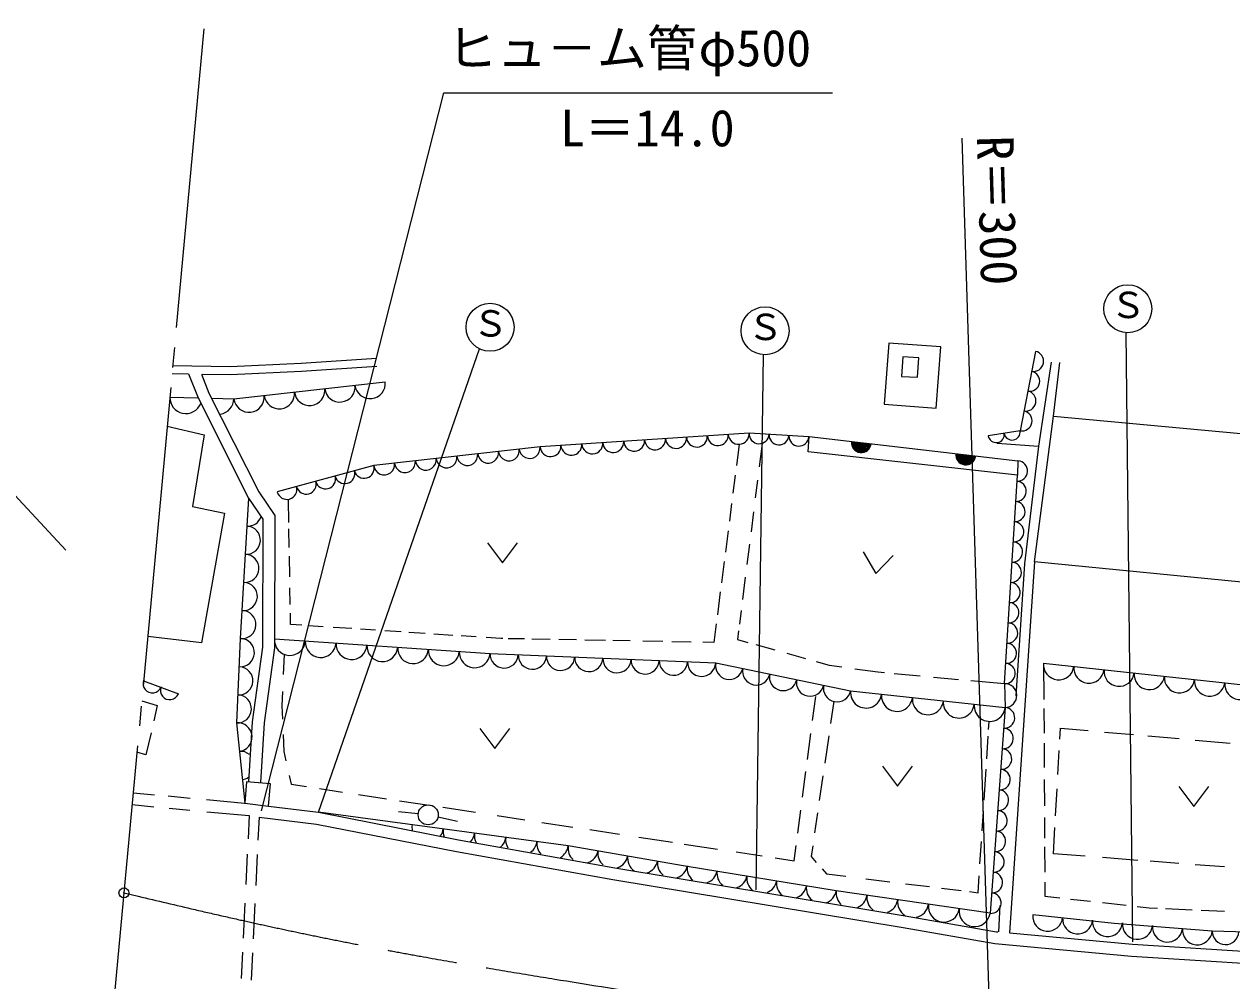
# Model space of a CAD drawing. Units: millimetres, scale not verified. Extents: x 40000 to 680000, y 20000 to 380000.
# Drawn here: x 314449 to 374846, y 254842 to 302668 of the extents above; entities that cross this region are included whole.
import ezdxf
from ezdxf.enums import TextEntityAlignment as Align

# ---------------------------------------------------------------- set-up
doc = ezdxf.new("R2010")
doc.units = ezdxf.units.MM
doc.header["$LTSCALE"] = 1000
doc.header["$PDMODE"] = 32
doc.header["$PDSIZE"] = 500
doc.linetypes.add('CHAIN', pattern=[18.5, 12, -1.5, 3.5, -1.5])
for name, color, linetype, lineweight in [('M-BGD', 7, 'Continuous', 13), ('M-BMK', 2, 'CHAIN', 13), ('M-BMK-SRVR', 3, 'Continuous', 13), ('M-STR-HTXT', 7, 'Continuous', 13), ('M-STR-STR3', 7, 'Continuous', 13), ('M-STR-STRC', 7, 'Continuous', 13)]:
    doc.layers.add(name, color=color, linetype=linetype, lineweight=lineweight)
doc.layers.add('M-OTRS', color=6, linetype='Continuous')
doc.styles.add('ＭＳ ゴシック', font='')
doc.styles.get('ＭＳ ゴシック').set_extended_font_data('MS Gothic')

msp = doc.modelspace()

# ---------------------------------------------------------------- linework, layer by layer
at = {"layer": 'M-BGD'}
for p, q in [((321964, 286502), (321872, 285506)), ((357692, 286726), (357461, 283666)), ((360285, 286531), (357692, 286726)), ((360054, 283470), (360285, 286531)), ((365020, 286309), (364254, 282342)), ((324755, 285552), (328296, 285719)), ((328296, 285719), (332062, 285963)), ((358388, 286036), (358332, 285062)), ((359187, 285990), (358388, 286036)), ((359131, 285016), (359187, 285990)), ((365804, 285775), (365178, 281576)), ((365923, 283071), (366241, 285757)), ((321844, 285201), (322663, 285187)), ((321881, 285601), (324755, 285552)), ((322662, 285187), (323144, 283980)), ((323312, 285176), (323692, 284227)), ((323346, 285176), (324761, 285152)), ((324761, 285152), (328318, 285320)), ((328318, 285320), (332088, 285563)), ((324939, 283938), (332507, 284794)), ((358332, 285062), (359131, 285016)), ((321735, 284026), (323127, 283988)), ((323144, 283980), (325669, 278978)), ((323692, 284227), (326188, 279283)), ((323837, 283968), (324939, 283938)), ((357461, 283666), (360054, 283470)), ((364983, 275794), (365923, 283071)), ((365923, 283071), (380669, 281704)), ((321600, 282564), (323456, 282130)), ((323456, 282130), (322864, 278550)), ((350707, 282221), (340249, 281540)), ((353693, 282045), (350707, 282221)), ((353662, 281284), (353703, 282061)), ((353703, 282061), (364150, 280834)), ((364254, 282342), (362663, 282091)), ((340249, 281540), (331935, 280598)), ((350203, 281646), (350070, 280603)), ((351356, 281696), (351210, 280539)), ((363111, 281721), (365178, 281576)), ((365178, 281576), (364482, 275681)), ((364121, 280128), (353662, 281284)), ((331935, 280598), (327106, 279280)), ((364150, 280834), (364121, 280128)), ((350008, 280118), (349895, 279227)), ((351125, 279863), (351015, 278994)), ((363478, 269703), (364121, 280128)), ((326188, 279283), (326990, 278100)), ((322864, 278550), (324461, 278223)), ((325669, 278978), (325248, 271951)), ((325669, 278978), (326389, 277917)), ((327687, 277760), (327668, 278881)), ((349829, 278710), (349716, 277827)), ((324461, 278223), (323310, 271737)), ((326389, 277917), (326369, 271530)), ((326990, 278100), (326969, 271487)), ((350926, 278292), (350801, 277295)), ((327709, 276509), (327692, 277441)), ((349654, 277339), (349517, 276269)), ((337628, 276735), (338378, 275735)), ((338378, 275735), (339128, 276735)), ((350721, 276666), (350593, 275649)), ((327734, 275033), (327716, 276068)), ((356413, 276289), (357036, 275205)), ((357036, 275205), (357902, 276106)), ((349457, 275797), (349322, 274736)), ((364983, 275794), (363722, 257237)), ((364482, 275681), (364050, 269090)), ((388407, 273498), (364983, 275794)), ((350515, 275030), (350374, 273910)), ((327758, 273651), (327743, 274492)), ((349265, 274292), (349117, 273135)), ((327775, 272656), (327765, 273227)), ((350304, 273351), (350218, 272676)), ((328328, 272619), (327775, 272656)), ((329411, 272547), (328651, 272597)), ((330838, 272451), (329910, 272513)), ((332028, 272372), (331262, 272423)), ((349061, 272695), (348942, 271757)), ((323310, 271737), (320626, 272052)), ((325248, 271951), (325073, 267734)), ((326971, 271934), (337750, 271213)), ((333305, 272287), (332480, 272342)), ((334500, 272207), (333683, 272261)), ((335888, 272114), (334930, 272178)), ((337057, 272036), (336307, 272086)), ((338283, 271954), (337560, 272003)), ((338392, 271952), (338283, 271954)), ((339468, 271932), (338657, 271947)), ((340748, 271909), (339839, 271926)), ((342065, 271884), (341183, 271901)), ((343520, 271858), (342491, 271877)), ((344753, 271835), (343893, 271851)), ((346396, 271804), (345382, 271823)), ((347806, 271778), (346833, 271796)), ((350176, 272340), (350121, 271906)), ((350121, 271906), (350637, 271762)), ((326369, 271530), (325847, 267798)), ((326969, 271487), (326445, 267738)), ((337750, 271213), (349035, 270737)), ((348942, 271757), (348385, 271768)), ((351035, 271652), (351999, 271383)), ((352583, 271221), (353531, 270957)), ((327453, 271147), (327410, 270155)), ((349035, 270737), (355781, 269341)), ((354064, 270808), (354712, 270628)), ((354712, 270628), (355349, 270537)), ((365434, 270730), (365444, 268911)), ((365434, 270730), (386573, 268437)), ((355994, 270446), (357145, 270282)), ((357145, 270282), (357483, 270251)), ((357952, 270208), (359256, 270089)), ((359923, 270028), (361177, 269913)), ((320421, 269839), (322163, 269194)), ((361791, 269857), (363478, 269703)), ((363478, 269703), (363511, 268506)), ((320329, 268844), (321105, 268601)), ((327372, 269299), (327341, 268585)), ((353876, 267853), (354033, 269054)), ((354948, 268826), (354782, 267699)), ((355781, 269341), (363511, 268506)), ((321105, 268601), (320930, 267837)), ((327341, 268585), (327367, 267928)), ((363511, 268506), (362754, 258217)), ((365447, 268456), (365453, 267216)), ((325073, 267734), (325492, 263725)), ((325847, 267798), (325664, 264797)), ((326445, 267738), (326263, 264761)), ((362683, 267406), (362708, 267789)), ((320793, 267238), (320540, 266136)), ((327398, 267160), (327432, 266303)), ((337238, 267449), (337988, 266449)), ((337988, 266449), (338738, 267449)), ((353620, 265909), (353791, 267212)), ((354692, 267089), (354490, 265718)), ((362587, 265936), (362662, 267074)), ((366243, 266918), (366273, 267471)), ((366273, 267471), (367666, 267349)), ((368470, 267279), (369933, 267151)), ((370643, 267089), (372216, 266951)), ((365456, 266728), (365463, 265507)), ((373019, 266881), (374765, 266728)), ((320540, 266136), (320091, 266275)), ((327432, 266303), (327538, 265846)), ((366144, 265150), (366211, 266350)), ((353373, 264027), (353541, 265305)), ((357370, 265576), (358120, 264576)), ((358120, 264576), (358870, 265576)), ((362452, 263866), (362554, 265425)), ((325566, 264788), (325490, 263733)), ((326762, 264683), (325566, 264788)), ((326665, 263577), (326762, 264683)), ((327708, 265106), (327808, 264671)), ((327808, 264671), (328568, 264555)), ((354397, 265086), (354215, 263851)), ((365466, 264899), (365474, 263597)), ((372196, 264562), (372946, 263562)), ((372946, 263562), (373696, 264562)), ((319904, 264247), (320962, 264148)), ((321657, 264083), (322757, 263979)), ((329213, 264457), (330369, 264281)), ((331170, 264160), (332574, 263946)), ((366030, 263092), (366105, 264439)), ((319848, 263650), (320941, 263547)), ((321702, 263476), (322743, 263378)), ((323568, 263903), (325473, 263725)), ((325492, 263725), (326665, 263577)), ((326665, 263577), (329162, 263271)), ((333224, 263847), (334711, 263621)), ((335383, 263519), (337023, 263269)), ((353136, 262225), (353286, 263367)), ((362353, 262335), (362418, 263331)), ((323589, 263299), (325701, 263100)), ((325701, 263100), (325644, 261942)), ((326198, 263029), (326142, 261877)), ((326198, 263029), (329068, 262679)), ((329162, 263271), (336179, 261898)), ((341659, 261591), (329162, 263271)), ((334159, 263193), (333162, 263292)), ((335139, 263039), (336122, 262823)), ((338100, 263106), (339483, 262895)), ((340341, 262765), (341888, 262530)), ((354124, 263235), (353978, 262243)), ((365477, 263015), (365483, 261975)), ((329068, 262679), (336069, 261309)), ((342732, 262401), (344225, 262174)), ((365924, 261189), (365997, 262503)), ((336179, 261898), (343990, 260498)), ((347507, 260570), (341659, 261591)), ((345184, 262028), (346875, 261771)), ((347457, 261682), (349130, 261428)), ((352955, 260846), (353056, 261615)), ((353883, 261597), (353803, 261055)), ((362246, 260696), (362319, 261810)), ((365485, 261537), (365492, 260274)), ((325607, 261175), (325533, 259664)), ((326107, 261162), (326031, 259614)), ((336069, 261309), (343888, 259907)), ((350057, 261287), (351355, 261090)), ((352008, 260990), (352955, 260846)), ((353803, 261055), (354065, 260762)), ((367510, 261067), (365924, 261189)), ((370151, 260865), (368380, 261001)), ((343990, 260498), (349731, 259545)), ((355063, 259343), (347507, 260570)), ((354350, 260445), (354577, 260191)), ((372200, 260708), (370758, 260818)), ((374485, 260533), (373004, 260646)), ((343888, 259907), (349633, 258953)), ((354577, 260191), (355546, 260071)), ((356537, 259947), (357739, 259798)), ((362152, 259248), (362206, 260084)), ((365495, 259774), (365499, 259075)), ((349731, 259545), (358510, 258094)), ((362754, 258217), (355063, 259343)), ((358532, 259699), (359730, 259550)), ((360328, 259475), (361314, 259353)), ((361722, 259302), (362152, 259248)), ((325487, 258728), (325401, 256982)), ((325987, 258716), (325900, 256944)), ((349633, 258953), (358409, 257502)), ((363249, 258610), (363169, 257287)), ((365499, 259075), (366244, 258991)), ((366769, 258932), (367776, 258819)), ((368373, 258752), (369560, 258618)), ((370106, 258557), (370715, 258488)), ((358510, 258094), (363070, 257296)), ((368962, 257701), (364888, 258145)), ((370715, 258488), (371136, 258470)), ((371532, 258453), (372868, 258394)), ((373318, 258375), (374475, 258324)), ((358409, 257502), (362991, 256701)), ((363070, 257296), (363145, 257289)), ((373868, 257328), (368962, 257701)), ((379157, 257188), (373868, 257328)), ((362991, 256701), (369834, 256076)), ((363722, 257237), (369881, 256675)), ((325367, 256281), (325302, 254952)), ((325866, 256242), (325799, 254879)), ((369881, 256675), (377966, 256158)), ((369834, 256076), (377971, 255556))]:
    msp.add_line(p, q, dxfattribs=at)
msp.add_circle((334656, 263140), 500, dxfattribs=at)
for centre, radius, start, end in [((364925, 285813), 505, 259.07256, 79.07256), ((364733, 284821), 505, 259.07256, 79.07256), ((330237, 284537), 762, 186.44913, 6.44913), ((331750, 284708), 762, 186.44913, 6.44913), ((322536, 284004), 801, 178.4387, 338.3621), ((324138, 283960), 801, 279.75145, 358.4387), ((325696, 284024), 762, 186.44913, 6.44913), ((327210, 284195), 762, 186.44913, 6.44913), ((328723, 284366), 762, 186.44913, 6.44913), ((364542, 283830), 505, 259.07256, 79.07256), ((364350, 282838), 505, 259.07256, 79.07256), ((348092, 282051), 524, 183.72814, 3.72814), ((349138, 282119), 524, 183.72814, 3.72814), ((350184, 282187), 524, 183.72814, 3.72814), ((351204, 282192), 498, 176.62202, 356.62202), ((352200, 282133), 498, 176.62202, 356.62202), ((353195, 282074), 498, 176.62202, 356.62202), ((363061, 282154), 403, 188.93966, 8.93966), ((363856, 282279), 403, 188.93966, 8.93966), ((339729, 281481), 523, 186.46031, 6.46031), ((340772, 281574), 524, 183.72814, 3.72814), ((341818, 281642), 524, 183.72814, 3.72814), ((342863, 281710), 524, 183.72814, 3.72814), ((343909, 281778), 524, 183.72814, 3.72814), ((344955, 281846), 524, 183.72814, 3.72814), ((346001, 281915), 524, 183.72814, 3.72814), ((347047, 281983), 524, 183.72814, 3.72814), ((356315, 281754), 500, 173.30001, 353.30001), ((356315, 281754), 500, 173.30001, 353.30001), ((356315, 281754), 450, 173.30001, 353.30001), ((356315, 281754), 400, 173.30001, 353.30001), ((356315, 281754), 350, 173.30001, 353.30001), ((356315, 281754), 300, 173.30001, 353.30001), ((356315, 281754), 250, 173.30001, 353.30001), ((356315, 281754), 200, 173.30001, 353.30001), ((356315, 281754), 150, 173.30001, 353.30001), ((356315, 281754), 100, 173.30001, 353.30001), ((356315, 281754), 50, 173.30001, 353.30001), ((334533, 280893), 523, 186.46031, 6.46031), ((335572, 281010), 523, 186.46031, 6.46031), ((336612, 281128), 523, 186.46031, 6.46031), ((337651, 281246), 523, 186.46031, 6.46031), ((338690, 281363), 523, 186.46031, 6.46031), ((361539, 281140), 500, 173.30001, 353.30001), ((361539, 281140), 500, 173.30001, 353.30001), ((361539, 281140), 450, 173.30001, 353.30001), ((361539, 281140), 400, 173.30001, 353.30001), ((361539, 281140), 350, 173.30001, 353.30001), ((361539, 281140), 300, 173.30001, 353.30001), ((361539, 281140), 250, 173.30001, 353.30001), ((361539, 281140), 200, 173.30001, 353.30001), ((361539, 281140), 150, 173.30001, 353.30001), ((361539, 281140), 100, 173.30001, 353.30001), ((361539, 281140), 50, 173.30001, 353.30001), ((330486, 280203), 501, 195.27536, 15.27536), ((331452, 280466), 501, 195.27536, 15.27536), ((332454, 280657), 523, 186.46031, 6.46031), ((333494, 280775), 523, 186.46031, 6.46031), ((364120, 280328), 507, 266.54114, 86.54114), ((328555, 279675), 501, 195.27536, 15.27536), ((329520, 279939), 501, 195.27536, 15.27536), ((364059, 279316), 507, 266.54114, 86.54114), ((327589, 279411), 501, 195.27536, 15.27536), ((325632, 278275), 704, 86.56557, 86.96346), ((363998, 278304), 507, 266.54114, 86.54114), ((325632, 278275), 704, 266.96346, 341.4254), ((325558, 276870), 704, 266.96346, 86.96346), ((363936, 277292), 507, 266.54114, 86.54114), ((363875, 276280), 507, 266.54114, 86.54114), ((325483, 275464), 704, 266.96346, 86.96346), ((363814, 275268), 507, 266.54114, 86.54114), ((325409, 274059), 704, 266.96346, 86.96346), ((363753, 274256), 507, 266.54114, 86.54114), ((363692, 273244), 507, 266.54114, 86.54114), ((325334, 272653), 704, 266.96346, 86.96346), ((363631, 272232), 507, 266.54114, 86.54114), ((325259, 271248), 704, 266.96346, 86.96346), ((327741, 271882), 772, 176.17446, 356.17446), ((329281, 271779), 772, 176.17446, 356.17446), ((330821, 271676), 772, 176.17446, 356.17446), ((332361, 271573), 772, 176.17446, 356.17446), ((333901, 271471), 772, 176.17446, 356.17446), ((335441, 271368), 772, 176.17446, 356.17446), ((336981, 271265), 772, 176.17446, 356.17446), ((338456, 271183), 706, 177.58389, 357.58389), ((363569, 271221), 507, 266.54114, 86.54114), ((339866, 271124), 706, 177.58389, 357.58389), ((341277, 271064), 706, 177.58389, 357.58389), ((342687, 271005), 706, 177.58389, 357.58389), ((344098, 270945), 706, 177.58389, 357.58389), ((345508, 270886), 706, 177.58389, 357.58389), ((346919, 270826), 706, 177.58389, 357.58389), ((348329, 270767), 706, 177.58389, 357.58389), ((349709, 270597), 689, 168.30859, 348.30859), ((363508, 270209), 507, 266.54114, 86.54114), ((366189, 270648), 759, 173.81038, 353.81038), ((325185, 269842), 704, 266.96346, 86.96346), ((351059, 270318), 689, 168.30859, 348.30859), ((352408, 270039), 689, 168.30859, 348.30859), ((367699, 270484), 759, 173.81038, 353.81038), ((369209, 270321), 759, 173.81038, 353.81038), ((370719, 270157), 759, 173.81038, 353.81038), ((372229, 269993), 759, 173.81038, 353.81038), ((320859, 269701), 466, 158.75974, 338.75974), ((321728, 269363), 466, 158.75974, 338.75974), ((353757, 269760), 689, 168.30859, 348.30859), ((355107, 269480), 689, 168.30859, 348.30859), ((363495, 269104), 598, 271.61213, 91.61213), ((373739, 269829), 759, 173.81038, 353.81038), ((375248, 269666), 759, 173.81038, 353.81038), ((325110, 268437), 704, 266.96346, 86.96346), ((356554, 269257), 778, 173.8373, 353.8373), ((358100, 269090), 778, 173.8373, 353.8373), ((359646, 268923), 778, 173.8373, 353.8373), ((361192, 268757), 778, 173.8373, 353.8373), ((362738, 268590), 778, 173.8373, 353.8373), ((363473, 267992), 516, 265.78789, 85.78789), ((325136, 267025), 712, 275.08538, 95.08538), ((363398, 266963), 516, 265.78789, 85.78789), ((363322, 265934), 516, 265.78789, 85.78789), ((325262, 265606), 712, 49.6911, 95.08538), ((363246, 264905), 516, 265.78789, 85.78789), ((325262, 265606), 712, 278.59807, 304.59652), ((363170, 263876), 516, 265.78789, 85.78789), ((363095, 262847), 516, 265.78789, 85.78789), ((334629, 262536), 788, 172.33946, 191.39866), ((334629, 262536), 788, 324.98453, 352.33946), ((336191, 262326), 788, 172.33946, 201.31558), ((336191, 262326), 788, 317.49683, 352.33946), ((337753, 262116), 788, 172.33946, 207.60456), ((363019, 261818), 516, 265.78789, 85.78789), ((337753, 262116), 788, 311.91184, 352.33946), ((339315, 261906), 788, 172.33946, 211.81704), ((339315, 261906), 788, 305.94913, 352.33946), ((340878, 261696), 788, 172.33946, 221.32643), ((340878, 261696), 788, 300.00201, 352.33946), ((342403, 261466), 755, 170.47902, 228.48676), ((342403, 261466), 755, 288.61519, 350.47902), ((343893, 261216), 755, 170.47902, 230.42453), ((343893, 261216), 755, 287.38467, 350.47902), ((345382, 260966), 755, 170.47902, 235.20638), ((362943, 260789), 516, 265.78789, 85.78789), ((345382, 260966), 755, 287.02254, 350.47902), ((346871, 260716), 755, 170.47902, 232.27504), ((346871, 260716), 755, 288.48612, 350.47902), ((348361, 260467), 755, 170.47902, 231.08374), ((348361, 260467), 755, 288.62759, 350.47902), ((349850, 260217), 755, 170.47902, 232.36371), ((349850, 260217), 755, 288.90142, 350.47902), ((351339, 259967), 755, 170.47902, 233.46159), ((351339, 259967), 755, 290.53573, 350.47902), ((352829, 259717), 755, 170.47902, 232.96379), ((362867, 259760), 516, 265.78789, 85.78789), ((352829, 259717), 755, 290.63482, 350.47902), ((354318, 259467), 755, 170.47902, 232.01104), ((354318, 259467), 755, 286.83508, 350.47902), ((355832, 259230), 777, 171.6705, 227.90143), ((355832, 259230), 777, 291.632, 351.6705), ((357370, 259005), 777, 171.6705, 233.22649), ((362791, 258731), 516, 265.78789, 85.78789), ((357370, 259005), 777, 289.00396, 351.6705), ((358908, 258780), 777, 171.6705, 238.80059), ((358908, 258780), 777, 282.28874, 351.6705), ((360446, 258554), 777, 171.6705, 351.6705), ((361984, 258329), 777, 171.6705, 351.6705), ((365636, 258077), 752, 174.80346, 354.80346), ((367133, 257941), 752, 174.80346, 354.80346), ((368630, 257805), 752, 174.80346, 354.80346), ((370127, 257668), 752, 174.80346, 354.80346), ((371623, 257532), 752, 174.80346, 354.80346), ((373120, 257396), 752, 174.80346, 354.80346), ((374529, 257311), 661, 178.48354, 358.48354)]:
    msp.add_arc(centre, radius, start, end, dxfattribs=at)
at = {"layer": 'M-BMK'}
msp.add_open_spline([(319440, 259238), (321336, 258789), (323233, 258340), (325135, 257914), (326629, 257579), (328127, 257258), (329628, 256955), (332718, 256331), (335822, 255783), (338932, 255267), (340495, 255008), (342058, 254757), (343622, 254503), (345741, 254160), (347859, 253811), (349987, 253541), (353567, 253086), (357174, 252854), (360755, 252393), (361441, 252305), (362125, 252208), (362812, 252129), (364987, 251879), (367180, 251807), (369358, 251577), (370138, 251495), (370916, 251392), (371697, 251329), (372270, 251282), (372844, 251256), (373418, 251232), (374953, 251166), (376486, 251111), (378024, 251083), (378948, 251066), (379874, 251059), (380791, 251139), (382011, 251245), (383216, 251505), (384415, 251779), (385336, 251990), (386254, 252209), (387148, 252504), (387607, 252656), (388060, 252828), (388513, 253000)], degree=3, knots=[0, 0, 0, 0, 1, 1, 1, 2, 2, 2, 3, 3, 3, 4, 4, 4, 5, 5, 5, 6, 6, 6, 7, 7, 7, 8, 8, 8, 9, 9, 9, 10, 10, 10, 11, 11, 11, 12, 12, 12, 13, 13, 13, 14, 14, 14, 15, 15, 15, 15], dxfattribs=at)
at = {"layer": 'M-BMK-SRVR'}
for p, q in [((323439, 302433), (322056, 287497)), ((316527, 276372), (305060, 288720)), ((321780, 284510), (320397, 269574)), ((320305, 268578), (320212, 267582)), ((320120, 266587), (318737, 251651))]:
    msp.add_line(p, q, dxfattribs=at)
at = {"layer": 'M-OTRS'}
msp.add_point((319440, 259238), dxfattribs=at)
at = {"layer": 'M-STR-HTXT'}
msp.add_line((362775, 252108), (361364, 296971), dxfattribs=at)
at = {"layer": 'M-STR-STR3'}
for p, q in [((326319, 263344), (335440, 299228)), ((335440, 299228), (354882, 299231))]:
    msp.add_line(p, q, dxfattribs=at)
at = {"layer": 'M-STR-STRC'}
for p, q in [((369901, 256795), (369562, 287241)), ((329162, 263271), (337228, 286433)), ((351063, 259397), (351422, 286142))]:
    msp.add_line(p, q, dxfattribs=at)
for centre in [(369643, 288439), (337750, 287514), (351503, 287339)]:
    msp.add_circle(centre, 1200, dxfattribs=at)

# ---------------------------------------------------------------- texts
at = {"layer": 'M-STR-HTXT', "style": 'ＭＳ ゴシック'}
msp.add_text('R＝300', height=1833, rotation=271.694, dxfattribs=at).set_placement((361543, 297057), align=Align.BOTTOM_LEFT)
at = {"layer": 'M-STR-STR3', "style": 'ＭＳ ゴシック'}
for s, p in [('ヒュ－ム管', (335593, 300005)), ('φ500', (348173, 300009)), ('L＝14.0', (341245, 296011))]:
    msp.add_text(s, height=1833, dxfattribs=at).set_placement(p, align=Align.BOTTOM_LEFT)
at = {"layer": 'M-STR-STRC', "style": 'ＭＳ ゴシック'}
for p in [(368753, 287577), (336860, 286653), (350613, 286478)]:
    msp.add_text('Ｓ', height=1320, dxfattribs=at).set_placement(p, align=Align.BOTTOM_LEFT)

doc.saveas('drawing.dxf')
